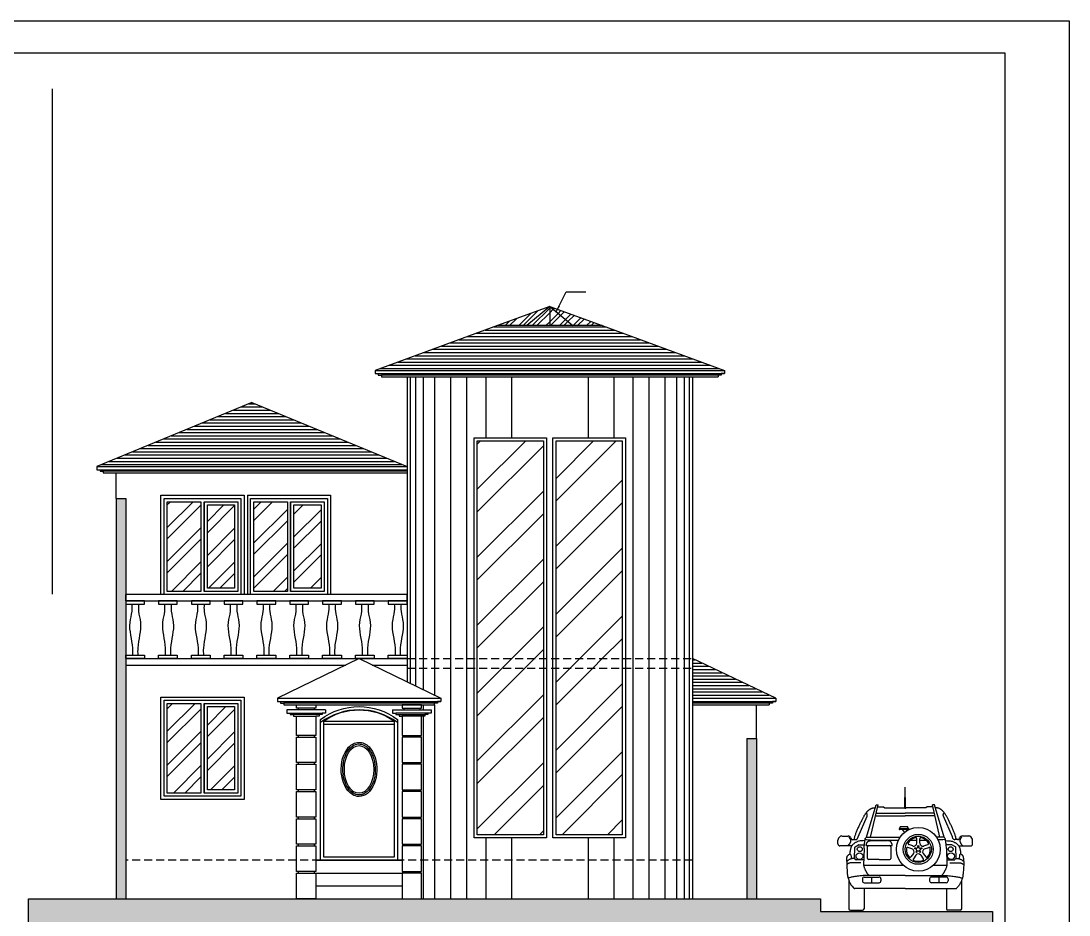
# Model space of a CAD drawing. Header units: inches. Extents: x -370 to 18, y -197 to 199.
# Drawn here: x -80.86 to -48.13, y -33.48 to -5.56 of the extents above; entities that cross this region are included whole.
import ezdxf

# ---------------------------------------------------------------- set-up
doc = ezdxf.new("R2010")
doc.units = ezdxf.units.IN
doc.header["$MEASUREMENT"] = 0
doc.linetypes.add('DASHED', pattern=[0.75, 0.5, -0.25])
doc.layers.add('artefactos', color=1, linetype='Continuous')
doc.layers.add('MUEBLES', color=7, linetype='Continuous')
doc.styles.get("Standard").update_dxf_attribs({"font": 'arial.ttf'})
doc.dimstyles.get("Standard").update_dxf_attribs({"dimtxt": 0.18, "dimasz": 0.18, "dimexe": 0.18, "dimexo": 0.0625, "dimgap": 0.09, "dimtad": 0, "dimtih": 1, "dimtoh": 1, "dimdec": 4, "dimzin": 0, "dimdsep": 46, "dimtxsty": 'Standard', "dimcen": 0.09, "dimadec": 0, "dimazin": 0, "dimtfac": 1, "dimtdec": 4, "dimtofl": 0, "dimtmove": 0, "dimatfit": 3, "dimfxl": 1, "dimtolj": 1, "dimtzin": 0, "dimarcsym": 0})
pattern_1 = [(45, (-64.4799, 304.3852), (-0.21213203, 0.21213203), []), (45, (-64.33848, 304.3852), (-0.21213203, 0.21213203), [])]
pattern_2 = [(0, (-64.4799, 304.3852), (0, 0.1), [])]
pattern_3 = [(45, (-64.4799, 304.3852), (-0.5303301, 0.5303301), []), (45, (-64.12635, 304.3852), (-0.5303301, 0.5303301), [])]
pattern_4 = [(45, (-64.4799, 304.3852), (-1.06066, 1.06066), []), (45, (-63.7728, 304.3852), (-1.06066, 1.06066), [])]
pattern_5 = [(45, (-64.7608, 139.702), (-0.53033, 0.53033), []), (45, (-64.40725, 139.702), (-0.53033, 0.53033), [])]

# ---------------------------------------------------------------- blocks, each defined once
blk = doc.blocks.new('a3')
at = {"color": 1}
for p, q in [((170.126, 151.703), (170.13, 152.02)), ((170.135, 151.703), (170.13, 152.02)), ((169.523, 151.235), (169.675, 151.744)), ((169.589, 151.237), (169.705, 151.744)), ((169.675, 151.744), (169.705, 151.744)), ((169.697, 151.713), (169.789, 151.713)), ((169.789, 151.713), (169.809, 151.694)), ((170.472, 151.713), (170.451, 151.694)), ((170.563, 151.713), (170.472, 151.713)), ((170.671, 151.237), (170.556, 151.744)), ((170.586, 151.744), (170.556, 151.744)), ((170.738, 151.235), (170.586, 151.744)), ((169.393, 151.24), (169.534, 151.564)), ((169.665, 151.569), (170.13, 151.569)), ((169.675, 151.614), (170.13, 151.614)), ((169.809, 151.694), (170.13, 151.693)), ((170.117, 151.693), (170.119, 151.698)), ((170.119, 151.698), (170.126, 151.703)), ((170.451, 151.694), (170.13, 151.693)), ((170.585, 151.614), (170.13, 151.614)), ((170.596, 151.569), (170.13, 151.569)), ((170.141, 151.698), (170.135, 151.703)), ((170.144, 151.693), (170.141, 151.698)), ((170.868, 151.24), (170.727, 151.564)), ((170.052, 151.373), (170.052, 151.396)), ((170.058, 151.402), (170.163, 151.402)), ((170.169, 151.373), (170.169, 151.396)), ((169.088, 151.219), (169.103, 151.237)), ((169.14, 151.255), (169.239, 151.255)), ((169.263, 151.249), (169.266, 151.246)), ((169.385, 151.218), (169.393, 151.24)), ((169.507, 151.214), (169.51, 151.221)), ((169.532, 151.237), (170.05, 151.237)), ((170.034, 151.367), (170.034, 151.361)), ((170.039, 151.373), (170.182, 151.373)), ((170.182, 151.355), (170.039, 151.355)), ((170.081, 151.355), (170.118, 151.311)), ((170.14, 151.355), (170.154, 151.337)), ((170.188, 151.367), (170.188, 151.361)), ((170.729, 151.237), (170.618, 151.237)), ((170.754, 151.214), (170.751, 151.221)), ((170.875, 151.218), (170.868, 151.24)), ((170.998, 151.249), (170.994, 151.246)), ((171.121, 151.255), (171.022, 151.255)), ((171.172, 151.219), (171.158, 151.237)), ((169.079, 151.131), (169.079, 151.19)), ((169.296, 151.101), (169.108, 151.101)), ((169.309, 151.198), (169.358, 151.198)), ((169.338, 150.905), (169.341, 151.077)), ((169.347, 151.087), (169.401, 151.118)), ((169.407, 151.119), (169.492, 151.118)), ((169.487, 151.058), (169.481, 150.799)), ((169.487, 151.058), (169.488, 151.08)), ((169.488, 151.08), (169.49, 151.1)), ((169.49, 151.1), (169.492, 151.118)), ((169.492, 151.118), (169.494, 151.133)), ((169.494, 151.133), (169.495, 151.147)), ((169.495, 151.147), (169.497, 151.16)), ((169.497, 151.16), (169.499, 151.171)), ((169.499, 151.171), (169.5, 151.181)), ((169.5, 151.181), (169.502, 151.191)), ((169.502, 151.191), (169.503, 151.199)), ((169.503, 151.199), (169.505, 151.207)), ((169.505, 151.207), (169.507, 151.214)), ((169.521, 151.111), (169.522, 151.115)), ((169.521, 151.106), (169.521, 151.111)), ((169.521, 151.106), (169.927, 151.106)), ((169.522, 151.118), (169.523, 151.121)), ((169.522, 151.115), (169.522, 151.118)), ((169.523, 151.124), (169.524, 151.127)), ((169.523, 151.121), (169.523, 151.124)), ((169.524, 151.129), (169.525, 151.131)), ((169.524, 151.127), (169.524, 151.129)), ((169.525, 151.131), (169.526, 151.134)), ((169.526, 151.134), (169.527, 151.137)), ((169.527, 151.137), (169.528, 151.139)), ((169.528, 151.139), (169.529, 151.142)), ((169.529, 151.142), (169.53, 151.144)), ((169.53, 151.144), (169.531, 151.146)), ((169.531, 151.146), (169.532, 151.149)), ((169.532, 151.149), (169.533, 151.151)), ((169.533, 151.151), (169.535, 151.153)), ((169.535, 151.153), (169.536, 151.155)), ((169.536, 151.155), (169.537, 151.156)), ((169.537, 151.156), (169.538, 151.158)), ((169.538, 151.158), (169.539, 151.159)), ((169.539, 151.159), (169.541, 151.161)), ((169.541, 151.161), (169.542, 151.162)), ((169.541, 150.904), (169.541, 151.088)), ((169.542, 151.162), (169.543, 151.163)), ((169.543, 151.163), (169.544, 151.165)), ((169.544, 151.165), (169.545, 151.166)), ((169.545, 151.166), (169.547, 151.167)), ((169.547, 151.167), (169.548, 151.169)), ((169.548, 151.169), (169.55, 151.17)), ((169.55, 151.17), (169.551, 151.171)), ((169.551, 151.171), (169.553, 151.173)), ((169.553, 151.173), (169.554, 151.174)), ((169.554, 151.174), (169.556, 151.175)), ((169.556, 151.175), (169.558, 151.176)), ((169.558, 151.176), (169.561, 151.178)), ((169.561, 151.178), (169.564, 151.179)), ((169.564, 151.179), (169.569, 151.18)), ((169.569, 151.18), (169.574, 151.181)), ((169.574, 151.181), (169.581, 151.182)), ((169.581, 151.182), (169.594, 151.184)), ((169.594, 151.184), (169.854, 151.184)), ((169.867, 151.182), (169.854, 151.184)), ((169.874, 151.181), (169.867, 151.182)), ((169.88, 151.18), (169.874, 151.181)), ((169.884, 151.179), (169.88, 151.18)), ((169.888, 151.178), (169.884, 151.179)), ((169.89, 151.176), (169.888, 151.178)), ((169.892, 151.175), (169.89, 151.176)), ((169.894, 151.174), (169.892, 151.175)), ((169.896, 151.173), (169.894, 151.174)), ((169.897, 151.171), (169.896, 151.173)), ((169.899, 151.17), (169.897, 151.171)), ((169.9, 151.169), (169.899, 151.17)), ((169.901, 151.167), (169.9, 151.169)), ((169.903, 151.166), (169.901, 151.167)), ((169.904, 151.165), (169.903, 151.166)), ((169.905, 151.163), (169.904, 151.165)), ((169.907, 151.162), (169.905, 151.163)), ((169.908, 151.161), (169.907, 151.162)), ((169.909, 151.159), (169.908, 151.161)), ((169.908, 150.904), (169.908, 151.088)), ((169.91, 151.158), (169.909, 151.159)), ((169.911, 151.156), (169.91, 151.158)), ((169.912, 151.155), (169.911, 151.156)), ((169.914, 151.153), (169.912, 151.155)), ((169.915, 151.151), (169.914, 151.153)), ((169.916, 151.149), (169.915, 151.151)), ((169.917, 151.146), (169.916, 151.149)), ((169.918, 151.144), (169.917, 151.146)), ((169.919, 151.142), (169.918, 151.144)), ((169.92, 151.139), (169.919, 151.142)), ((169.921, 151.137), (169.92, 151.139)), ((169.922, 151.134), (169.921, 151.137)), ((169.923, 151.131), (169.922, 151.134)), ((169.924, 151.129), (169.923, 151.131)), ((169.924, 151.127), (169.924, 151.129)), ((169.925, 151.124), (169.924, 151.127)), ((169.926, 151.121), (169.925, 151.124)), ((169.926, 151.118), (169.926, 151.121)), ((169.927, 151.115), (169.926, 151.118)), ((169.927, 151.111), (169.927, 151.115)), ((169.927, 151.106), (169.927, 151.111)), ((170.235, 151.055), (170.171, 151.076)), ((170.25, 151.099), (170.185, 151.12)), ((170.311, 151.143), (170.311, 151.211)), ((170.358, 151.143), (170.358, 151.211)), ((170.419, 151.099), (170.483, 151.12)), ((170.433, 151.055), (170.498, 151.076)), ((170.756, 151.207), (170.754, 151.214)), ((170.757, 151.199), (170.756, 151.207)), ((170.759, 151.191), (170.757, 151.199)), ((170.76, 151.181), (170.759, 151.191)), ((170.762, 151.171), (170.76, 151.181)), ((170.763, 151.16), (170.762, 151.171)), ((170.765, 151.147), (170.763, 151.16)), ((170.767, 151.133), (170.765, 151.147)), ((170.769, 151.118), (170.767, 151.133)), ((170.853, 151.119), (170.769, 151.118)), ((170.771, 151.1), (170.769, 151.118)), ((170.772, 151.08), (170.771, 151.1)), ((170.774, 151.058), (170.772, 151.08)), ((170.774, 151.058), (170.78, 150.799)), ((170.913, 151.087), (170.859, 151.118)), ((170.951, 151.198), (170.903, 151.198)), ((170.923, 150.905), (170.919, 151.077)), ((170.965, 151.101), (171.153, 151.101)), ((171.182, 151.131), (171.182, 151.19)), ((169.271, 150.893), (169.263, 150.89)), ((169.265, 150.973), (169.283, 150.963)), ((169.279, 150.896), (169.271, 150.893)), ((169.287, 150.899), (169.279, 150.896)), ((169.283, 150.963), (169.289, 150.899)), ((169.295, 150.901), (169.287, 150.899)), ((169.304, 150.903), (169.295, 150.901)), ((169.312, 150.904), (169.304, 150.903)), ((169.321, 150.905), (169.312, 150.904)), ((169.332, 150.906), (169.321, 150.905)), ((169.354, 150.887), (169.342, 150.902)), ((170.259, 150.983), (170.219, 150.928)), ((170.296, 150.955), (170.257, 150.9)), ((170.372, 150.955), (170.412, 150.9)), ((170.41, 150.983), (170.45, 150.928)), ((170.907, 150.887), (170.919, 150.902)), ((170.928, 150.906), (170.94, 150.905)), ((170.94, 150.905), (170.948, 150.904)), ((170.948, 150.904), (170.957, 150.903)), ((170.957, 150.903), (170.965, 150.901)), ((170.965, 150.901), (170.974, 150.899)), ((170.978, 150.963), (170.971, 150.899)), ((170.974, 150.899), (170.982, 150.896)), ((170.995, 150.973), (170.978, 150.963)), ((170.982, 150.896), (170.99, 150.893)), ((170.99, 150.893), (170.997, 150.89)), ((169.222, 150.861), (169.216, 150.855)), ((169.216, 150.858), (169.218, 150.803)), ((169.218, 150.803), (169.22, 150.757)), ((169.22, 150.757), (169.222, 150.72)), ((169.228, 150.867), (169.222, 150.861)), ((169.235, 150.872), (169.228, 150.867)), ((169.242, 150.877), (169.235, 150.872)), ((169.249, 150.882), (169.242, 150.877)), ((169.256, 150.886), (169.249, 150.882)), ((169.263, 150.89), (169.256, 150.886)), ((169.436, 150.838), (169.288, 150.838)), ((169.479, 150.883), (169.363, 150.883)), ((169.481, 150.799), (170.1, 150.799)), ((169.482, 150.792), (169.485, 150.778)), ((169.485, 150.778), (169.488, 150.769)), ((169.488, 150.769), (169.491, 150.76)), ((169.491, 150.76), (169.494, 150.752)), ((169.494, 150.752), (169.497, 150.744)), ((169.497, 150.744), (169.501, 150.736)), ((169.501, 150.736), (169.504, 150.729)), ((169.504, 150.729), (169.507, 150.723)), ((169.724, 150.887), (169.558, 150.887)), ((169.724, 150.887), (169.89, 150.887)), ((170.569, 150.799), (170.78, 150.799)), ((170.757, 150.729), (170.754, 150.723)), ((170.76, 150.736), (170.757, 150.729)), ((170.763, 150.744), (170.76, 150.736)), ((170.767, 150.752), (170.763, 150.744)), ((170.77, 150.76), (170.767, 150.752)), ((170.773, 150.769), (170.77, 150.76)), ((170.775, 150.778), (170.773, 150.769)), ((170.779, 150.792), (170.775, 150.778)), ((170.781, 150.883), (170.898, 150.883)), ((170.824, 150.838), (170.972, 150.838)), ((170.997, 150.89), (171.005, 150.886)), ((171.005, 150.886), (171.012, 150.882)), ((171.012, 150.882), (171.019, 150.877)), ((171.019, 150.877), (171.026, 150.872)), ((171.026, 150.872), (171.032, 150.867)), ((171.032, 150.867), (171.038, 150.861)), ((171.038, 150.861), (171.044, 150.855)), ((171.041, 150.757), (171.039, 150.72)), ((171.043, 150.803), (171.041, 150.757)), ((171.044, 150.858), (171.043, 150.803)), ((169.222, 150.72), (169.224, 150.69)), ((169.224, 150.69), (169.226, 150.666)), ((169.226, 150.666), (169.228, 150.647)), ((169.228, 150.647), (169.231, 150.632)), ((169.231, 150.632), (169.233, 150.62)), ((169.233, 150.62), (169.236, 150.608)), ((169.236, 150.608), (169.238, 150.598)), ((169.238, 150.598), (169.241, 150.589)), ((169.241, 150.589), (169.244, 150.58)), ((169.244, 150.58), (169.247, 150.571)), ((169.247, 150.571), (169.25, 150.563)), ((169.461, 150.585), (169.461, 150.554)), ((169.49, 150.614), (169.721, 150.614)), ((170.13, 150.639), (169.498, 150.639)), ((169.507, 150.723), (169.51, 150.717)), ((169.51, 150.717), (169.513, 150.711)), ((169.513, 150.711), (169.515, 150.706)), ((169.515, 150.706), (169.518, 150.701)), ((169.518, 150.701), (169.521, 150.696)), ((169.521, 150.696), (169.524, 150.691)), ((169.524, 150.691), (169.527, 150.686)), ((169.527, 150.686), (169.53, 150.681)), ((169.53, 150.681), (169.533, 150.676)), ((169.533, 150.676), (169.536, 150.671)), ((169.536, 150.671), (169.54, 150.666)), ((169.54, 150.666), (169.544, 150.66)), ((169.544, 150.66), (169.549, 150.653)), ((169.549, 150.653), (169.555, 150.647)), ((169.555, 150.647), (169.561, 150.639)), ((169.605, 150.614), (169.605, 150.524)), ((169.75, 150.585), (169.75, 150.554)), ((170.13, 150.639), (170.763, 150.639)), ((170.51, 150.585), (170.51, 150.554)), ((170.771, 150.614), (170.54, 150.614)), ((170.655, 150.614), (170.655, 150.524)), ((170.706, 150.647), (170.7, 150.639)), ((170.711, 150.653), (170.706, 150.647)), ((170.716, 150.66), (170.711, 150.653)), ((170.721, 150.666), (170.716, 150.66)), ((170.724, 150.671), (170.721, 150.666)), ((170.728, 150.676), (170.724, 150.671)), ((170.731, 150.681), (170.728, 150.676)), ((170.734, 150.686), (170.731, 150.681)), ((170.737, 150.691), (170.734, 150.686)), ((170.74, 150.696), (170.737, 150.691)), ((170.742, 150.701), (170.74, 150.696)), ((170.745, 150.706), (170.742, 150.701)), ((170.748, 150.711), (170.745, 150.706)), ((170.751, 150.717), (170.748, 150.711)), ((170.754, 150.723), (170.751, 150.717)), ((170.8, 150.585), (170.8, 150.554)), ((171.014, 150.571), (171.011, 150.563)), ((171.017, 150.58), (171.014, 150.571)), ((171.02, 150.589), (171.017, 150.58)), ((171.022, 150.598), (171.02, 150.589)), ((171.025, 150.608), (171.022, 150.598)), ((171.027, 150.62), (171.025, 150.608)), ((171.03, 150.632), (171.027, 150.62)), ((171.032, 150.647), (171.03, 150.632)), ((171.035, 150.666), (171.032, 150.647)), ((171.037, 150.69), (171.035, 150.666)), ((171.039, 150.72), (171.037, 150.69)), ((169.25, 150.563), (169.25, 150.118)), ((169.25, 150.563), (169.253, 150.554)), ((169.253, 150.554), (169.257, 150.546)), ((169.257, 150.546), (169.261, 150.536)), ((169.261, 150.536), (169.265, 150.527)), ((169.265, 150.527), (169.27, 150.516)), ((169.27, 150.516), (169.276, 150.506)), ((169.276, 150.506), (169.283, 150.494)), ((169.283, 150.494), (169.291, 150.482)), ((169.291, 150.482), (169.301, 150.47)), ((169.301, 150.47), (169.323, 150.444)), ((170.13, 150.435), (169.341, 150.435)), ((169.487, 150.435), (169.487, 150.118)), ((169.49, 150.524), (169.721, 150.524)), ((170.13, 150.435), (170.92, 150.435)), ((170.771, 150.524), (170.54, 150.524)), ((170.773, 150.435), (170.773, 150.118)), ((170.96, 150.47), (170.937, 150.444)), ((170.969, 150.482), (170.96, 150.47)), ((170.977, 150.494), (170.969, 150.482)), ((170.984, 150.506), (170.977, 150.494)), ((170.99, 150.516), (170.984, 150.506)), ((170.996, 150.527), (170.99, 150.516)), ((171, 150.536), (170.996, 150.527)), ((171.004, 150.546), (171, 150.536)), ((171.008, 150.554), (171.004, 150.546)), ((171.011, 150.563), (171.008, 150.554)), ((171.011, 150.563), (171.011, 150.118)), ((169.273, 150.095), (169.464, 150.095)), ((170.988, 150.095), (170.797, 150.095))]:
    blk.add_line(p, q, dxfattribs=at)
for points in [[(169.336, 151.198), (169.338, 151.212), (169.34, 151.226), (169.342, 151.238), (169.345, 151.25), (169.349, 151.262), (169.352, 151.274), (169.357, 151.285), (169.361, 151.297), (169.366, 151.309), (169.371, 151.321), (169.376, 151.334), (169.381, 151.347), (169.387, 151.36), (169.392, 151.373), (169.398, 151.386), (169.404, 151.399), (169.41, 151.412), (169.416, 151.425), (169.421, 151.437), (169.427, 151.449), (169.433, 151.461), (169.439, 151.473), (169.445, 151.484), (169.45, 151.496), (169.456, 151.507), (169.461, 151.517), (169.467, 151.528), (169.472, 151.538), (169.477, 151.547), (169.482, 151.556), (169.487, 151.565), (169.491, 151.573), (169.496, 151.58), (169.5, 151.587), (169.504, 151.593), (169.508, 151.599), (169.511, 151.604), (169.515, 151.609), (169.518, 151.614), (169.522, 151.618), (169.525, 151.622), (169.528, 151.626), (169.531, 151.63), (169.534, 151.633), (169.537, 151.636), (169.539, 151.64), (169.542, 151.643), (169.545, 151.646), (169.548, 151.649), (169.551, 151.651), (169.554, 151.654), (169.557, 151.657), (169.56, 151.659), (169.564, 151.662), (169.567, 151.665), (169.57, 151.667), (169.574, 151.67), (169.577, 151.672), (169.581, 151.674), (169.584, 151.677), (169.588, 151.679), (169.591, 151.681), (169.594, 151.683), (169.598, 151.685), (169.601, 151.686), (169.604, 151.687), (169.607, 151.689), (169.61, 151.69), (169.614, 151.691), (169.617, 151.691), (169.621, 151.692), (169.626, 151.693), (169.631, 151.693), (169.636, 151.694), (169.641, 151.694), (169.646, 151.695), (169.651, 151.695), (169.655, 151.695), (169.658, 151.696), (169.66, 151.696)], [(169.534, 151.564), (169.534, 151.568), (169.535, 151.571), (169.535, 151.575), (169.536, 151.577), (169.536, 151.58), (169.536, 151.582), (169.536, 151.584), (169.536, 151.587), (169.536, 151.589), (169.535, 151.591), (169.535, 151.593), (169.535, 151.595), (169.535, 151.597), (169.534, 151.598), (169.534, 151.6), (169.533, 151.602), (169.533, 151.604), (169.532, 151.605), (169.531, 151.607), (169.53, 151.609), (169.529, 151.611), (169.527, 151.613), (169.525, 151.616), (169.522, 151.618)], [(170.924, 151.198), (170.923, 151.212), (170.921, 151.226), (170.918, 151.238), (170.915, 151.25), (170.912, 151.262), (170.908, 151.274), (170.904, 151.285), (170.9, 151.297), (170.895, 151.309), (170.89, 151.321), (170.885, 151.334), (170.879, 151.347), (170.874, 151.36), (170.868, 151.373), (170.862, 151.386), (170.857, 151.399), (170.851, 151.412), (170.845, 151.425), (170.839, 151.437), (170.833, 151.449), (170.827, 151.461), (170.822, 151.473), (170.816, 151.484), (170.81, 151.496), (170.805, 151.507), (170.799, 151.517), (170.794, 151.528), (170.789, 151.538), (170.783, 151.547), (170.778, 151.556), (170.774, 151.565), (170.769, 151.573), (170.765, 151.58), (170.761, 151.587), (170.757, 151.593), (170.753, 151.599), (170.749, 151.604), (170.746, 151.609), (170.742, 151.614), (170.739, 151.618), (170.736, 151.622), (170.733, 151.626), (170.73, 151.63), (170.727, 151.633), (170.724, 151.636), (170.721, 151.64), (170.718, 151.643), (170.715, 151.646), (170.712, 151.649), (170.709, 151.651), (170.706, 151.654), (170.703, 151.657), (170.7, 151.659), (170.697, 151.662), (170.694, 151.665), (170.69, 151.667), (170.687, 151.67), (170.683, 151.672), (170.68, 151.674), (170.676, 151.677), (170.673, 151.679), (170.67, 151.681), (170.666, 151.683), (170.663, 151.685), (170.66, 151.686), (170.657, 151.687), (170.654, 151.689), (170.65, 151.69), (170.647, 151.691), (170.643, 151.691), (170.639, 151.692), (170.635, 151.693), (170.63, 151.693), (170.625, 151.694), (170.619, 151.694), (170.614, 151.695), (170.61, 151.695), (170.606, 151.695), (170.602, 151.696), (170.6, 151.696)], [(170.727, 151.564), (170.726, 151.568), (170.726, 151.571), (170.725, 151.575), (170.725, 151.577), (170.725, 151.58), (170.725, 151.582), (170.725, 151.584), (170.725, 151.587), (170.725, 151.589), (170.725, 151.591), (170.725, 151.593), (170.726, 151.595), (170.726, 151.597), (170.726, 151.598), (170.727, 151.6), (170.727, 151.602), (170.728, 151.604), (170.729, 151.605), (170.729, 151.607), (170.731, 151.609), (170.732, 151.611), (170.734, 151.613), (170.736, 151.616), (170.739, 151.618)], [(169.248, 151.235), (169.253, 151.232), (169.257, 151.229), (169.26, 151.225), (169.263, 151.222), (169.265, 151.219), (169.267, 151.216), (169.269, 151.213), (169.27, 151.21), (169.271, 151.207), (169.272, 151.204), (169.273, 151.201), (169.274, 151.197), (169.275, 151.194), (169.275, 151.191), (169.276, 151.188), (169.276, 151.185), (169.276, 151.183), (169.276, 151.18), (169.276, 151.178), (169.276, 151.175), (169.276, 151.173), (169.276, 151.171), (169.275, 151.169), (169.275, 151.166), (169.274, 151.164), (169.274, 151.162), (169.273, 151.16), (169.272, 151.158), (169.271, 151.156), (169.27, 151.154), (169.269, 151.152), (169.269, 151.149), (169.267, 151.147), (169.266, 151.145), (169.265, 151.143), (169.264, 151.14), (169.263, 151.138), (169.261, 151.135), (169.259, 151.133), (169.258, 151.13), (169.256, 151.127), (169.254, 151.125), (169.251, 151.122), (169.248, 151.118), (169.245, 151.115), (169.241, 151.111), (169.237, 151.106), (169.232, 151.101)], [(171.012, 151.235), (171.008, 151.232), (171.004, 151.229), (171.001, 151.225), (170.998, 151.222), (170.996, 151.219), (170.994, 151.216), (170.992, 151.213), (170.991, 151.21), (170.989, 151.207), (170.988, 151.204), (170.987, 151.201), (170.986, 151.197), (170.986, 151.194), (170.985, 151.191), (170.985, 151.188), (170.985, 151.185), (170.984, 151.183), (170.984, 151.18), (170.984, 151.178), (170.984, 151.175), (170.985, 151.173), (170.985, 151.171), (170.985, 151.169), (170.986, 151.166), (170.986, 151.164), (170.987, 151.162), (170.988, 151.16), (170.988, 151.158), (170.989, 151.156), (170.99, 151.154), (170.991, 151.152), (170.992, 151.149), (170.993, 151.147), (170.994, 151.145), (170.995, 151.143), (170.997, 151.14), (170.998, 151.138), (170.999, 151.135), (171.001, 151.133), (171.003, 151.13), (171.005, 151.127), (171.007, 151.125), (171.009, 151.122), (171.012, 151.118), (171.015, 151.115), (171.019, 151.111), (171.024, 151.106), (171.029, 151.101)], [(169.501, 151.183), (169.472, 151.182), (169.448, 151.181), (169.428, 151.179), (169.412, 151.176), (169.398, 151.173), (169.387, 151.169), (169.377, 151.165), (169.368, 151.161), (169.36, 151.156), (169.352, 151.152), (169.344, 151.147), (169.337, 151.142), (169.331, 151.137), (169.325, 151.132), (169.319, 151.127), (169.313, 151.122), (169.308, 151.117), (169.304, 151.112), (169.299, 151.107), (169.296, 151.101), (169.292, 151.095), (169.288, 151.088), (169.285, 151.081), (169.282, 151.073), (169.279, 151.064), (169.276, 151.055), (169.273, 151.044), (169.27, 151.032), (169.268, 151.02), (169.267, 151.005), (169.266, 150.99), (169.265, 150.973)], [(169.506, 151.209), (169.509, 151.204), (169.519, 151.2), (169.544, 151.196), (169.59, 151.194), (169.665, 151.192), (169.775, 151.191), (169.928, 151.19), (170.024, 151.19)], [(170.213, 151.19), (170.311, 151.19)], [(170.358, 151.19), (170.455, 151.189)], [(170.755, 151.209), (170.752, 151.204), (170.741, 151.2), (170.716, 151.196), (170.67, 151.194), (170.643, 151.193)], [(170.76, 151.183), (170.789, 151.182), (170.812, 151.181), (170.832, 151.179), (170.849, 151.176), (170.863, 151.173), (170.874, 151.169), (170.884, 151.165), (170.893, 151.161), (170.901, 151.156), (170.909, 151.152), (170.916, 151.147), (170.923, 151.142), (170.93, 151.137), (170.936, 151.132), (170.942, 151.127), (170.947, 151.122), (170.952, 151.117), (170.957, 151.112), (170.961, 151.107), (170.965, 151.101), (170.969, 151.095), (170.972, 151.088), (170.976, 151.081), (170.979, 151.073), (170.982, 151.064), (170.985, 151.055), (170.988, 151.044), (170.99, 151.032), (170.992, 151.02), (170.994, 151.005), (170.995, 150.99), (170.995, 150.973)], [(169.216, 150.858), (169.216, 150.868), (169.216, 150.877), (169.216, 150.885), (169.216, 150.891), (169.217, 150.897), (169.217, 150.902), (169.218, 150.907), (169.218, 150.911), (169.219, 150.915), (169.219, 150.919), (169.22, 150.922), (169.221, 150.925), (169.221, 150.928), (169.222, 150.93), (169.223, 150.933), (169.224, 150.935), (169.225, 150.937), (169.225, 150.939), (169.227, 150.941), (169.228, 150.943), (169.229, 150.944), (169.23, 150.946), (169.232, 150.948), (169.234, 150.95), (169.236, 150.952), (169.238, 150.954), (169.24, 150.957), (169.244, 150.959), (169.248, 150.962), (169.252, 150.965), (169.258, 150.969), (169.265, 150.973)], [(171.044, 150.858), (171.045, 150.868), (171.045, 150.877), (171.045, 150.885), (171.044, 150.891), (171.044, 150.897), (171.044, 150.902), (171.043, 150.907), (171.042, 150.911), (171.042, 150.915), (171.041, 150.919), (171.041, 150.922), (171.04, 150.925), (171.039, 150.928), (171.039, 150.93), (171.038, 150.933), (171.037, 150.935), (171.036, 150.937), (171.035, 150.939), (171.034, 150.941), (171.033, 150.943), (171.031, 150.944), (171.03, 150.946), (171.029, 150.948), (171.027, 150.95), (171.025, 150.952), (171.023, 150.954), (171.02, 150.957), (171.017, 150.959), (171.013, 150.962), (171.008, 150.965), (171.002, 150.969), (170.995, 150.973)], [(169.288, 150.838), (169.278, 150.836), (169.269, 150.834), (169.262, 150.832), (169.256, 150.83), (169.251, 150.829), (169.247, 150.827), (169.244, 150.826), (169.241, 150.824), (169.238, 150.823), (169.236, 150.821), (169.233, 150.819), (169.23, 150.817), (169.227, 150.815), (169.224, 150.813), (169.221, 150.811), (169.218, 150.808)], [(170.972, 150.838), (170.983, 150.836), (170.992, 150.834), (170.999, 150.832), (171.005, 150.83), (171.009, 150.829), (171.013, 150.827), (171.017, 150.826), (171.02, 150.824), (171.022, 150.823), (171.025, 150.821), (171.028, 150.819), (171.03, 150.817), (171.033, 150.815), (171.036, 150.813), (171.039, 150.811), (171.043, 150.808)], [(169.498, 150.639), (169.472, 150.637), (169.448, 150.635), (169.425, 150.632), (169.403, 150.63), (169.382, 150.628), (169.363, 150.625), (169.345, 150.622), (169.328, 150.619), (169.312, 150.616), (169.298, 150.613), (169.285, 150.61), (169.273, 150.607), (169.262, 150.604), (169.253, 150.602), (169.245, 150.6), (169.238, 150.598)], [(170.763, 150.639), (170.789, 150.637), (170.813, 150.635), (170.836, 150.632), (170.858, 150.63), (170.878, 150.628), (170.898, 150.625), (170.916, 150.622), (170.933, 150.619), (170.948, 150.616), (170.963, 150.613), (170.976, 150.61), (170.988, 150.607), (170.998, 150.604), (171.008, 150.602), (171.015, 150.6), (171.022, 150.598)]]:
    blk.add_lwpolyline(points, dxfattribs=at)
for centre, radius in [((170.334, 151.047), 0.342), ((170.334, 151.047), 0.234), ((170.334, 151.047), 0.204), ((169.42, 151.049), 0.0384), ((170.287, 151.062), 0.00896), ((170.334, 151.047), 0.0292), ((170.334, 151.097), 0.00896), ((170.381, 151.062), 0.00896), ((170.84, 151.049), 0.0384), ((169.416, 150.94), 0.0537), ((170.305, 151.007), 0.00896), ((170.363, 151.007), 0.00896), ((170.845, 150.94), 0.0537)]:
    blk.add_circle(centre, radius, dxfattribs=at)
for centre, radius, start, end in [((170.129, 151.704), 0.0164, 221.549, 273.5181), ((170.131, 151.712), 0.0184, 229.5379, 267.4427), ((170.129, 151.712), 0.0184, 272.5573, 310.4621), ((170.131, 151.704), 0.0164, 266.4819, 318.451), ((170.058, 151.396), 0.00584, 90, 180), ((170.163, 151.396), 0.00584, 0, 90), ((169.14, 151.209), 0.0467, 90, 141.9453), ((169.239, 151.209), 0.0467, 58.6307, 90), ((169.251, 151.222), 0.0292, 5.2828, 58.6307), ((169.309, 151.227), 0.0292, 185.2828, 270), ((169.532, 151.214), 0.0234, 90, 160.2861), ((170.039, 151.367), 0.00584, 90, 180), ((170.039, 151.361), 0.00584, 180, 270), ((170.334, 151.047), 0.187, 103.968, 148.032), ((170.182, 151.367), 0.00584, 0, 90), ((170.182, 151.361), 0.00584, 270, 0), ((170.293, 151.211), 0.0175, 0, 103.968), ((170.375, 151.211), 0.0175, 76.032, 180), ((170.334, 151.047), 0.187, 31.968, 76.032), ((170.729, 151.214), 0.0234, 19.7139, 90), ((170.951, 151.227), 0.0292, 270, 354.7172), ((171.01, 151.222), 0.0292, 121.3693, 174.7172), ((171.022, 151.209), 0.0467, 90, 121.3693), ((171.121, 151.209), 0.0467, 38.0547, 90), ((169.125, 151.19), 0.0467, 141.9453, 180), ((169.108, 151.131), 0.0292, 180, 270), ((169.353, 151.076), 0.0117, 120.171, 178.846), ((169.358, 151.227), 0.0292, 270, 341.7216), ((169.407, 151.108), 0.0117, 88.8205, 120.171), ((169.558, 151.088), 0.0175, 90, 180), ((169.89, 151.088), 0.0175, 0, 90), ((170.334, 151.047), 0.187, 175.968, 220.032), ((170.165, 151.059), 0.0175, 72, 175.968), ((170.191, 151.137), 0.0175, 148.032, 252), ((170.264, 151.143), 0.0467, 252, 0), ((170.404, 151.143), 0.0467, 180, 288), ((170.334, 151.047), 0.187, 319.968, 4.032), ((170.478, 151.137), 0.0175, 288, 31.968), ((170.503, 151.059), 0.0175, 4.032, 108), ((170.854, 151.108), 0.0117, 59.829, 91.1795), ((170.903, 151.227), 0.0292, 198.2784, 270), ((170.908, 151.076), 0.0117, 1.154, 59.829), ((171.153, 151.131), 0.0292, 270, 0), ((171.135, 151.19), 0.0467, 0, 38.0547), ((169.333, 150.894), 0.0117, 39.0141, 94.0734), ((169.558, 150.904), 0.0175, 180, 270), ((169.89, 150.904), 0.0175, 270, 0), ((170.205, 150.938), 0.0175, 220.032, 324), ((170.221, 151.01), 0.0467, 324, 72), ((170.271, 150.89), 0.0175, 144, 247.968), ((170.334, 150.928), 0.0467, 36, 144), ((170.448, 151.01), 0.0467, 108, 216), ((170.398, 150.89), 0.0175, 292.032, 36), ((170.464, 150.938), 0.0175, 216, 319.968), ((170.928, 150.894), 0.0117, 85.9266, 140.9859), ((169.363, 150.894), 0.0117, 219.0141, 270), ((169.504, 150.798), 0.0234, 178.7801, 194.1058), ((170.334, 151.047), 0.187, 247.968, 292.032), ((170.756, 150.798), 0.0234, 345.8942, 1.2199), ((170.898, 150.894), 0.0117, 270, 320.9859), ((169.49, 150.585), 0.0292, 90, 180), ((169.721, 150.585), 0.0292, 0, 90), ((170.54, 150.585), 0.0292, 90, 180), ((170.771, 150.585), 0.0292, 0, 90), ((169.341, 150.459), 0.0234, 220.4668, 270), ((169.49, 150.554), 0.0292, 180, 270), ((169.721, 150.554), 0.0292, 270, 0), ((170.54, 150.554), 0.0292, 180, 270), ((170.771, 150.554), 0.0292, 270, 0), ((170.92, 150.459), 0.0234, 270, 319.5332), ((169.273, 150.118), 0.0234, 180, 270), ((169.464, 150.118), 0.0234, 270, 0), ((170.797, 150.118), 0.0234, 180, 270), ((170.988, 150.118), 0.0234, 270, 0)]:
    blk.add_arc(centre, radius, start, end, dxfattribs=at)

msp = doc.modelspace()

# ---------------------------------------------------------------- hatches: boundary and pattern name
h = msp.add_hatch()
h.set_pattern_fill('ANSI32', color=8, scale=0.8)
h.set_pattern_definition(pattern_1)
h.paths.add_polyline_path([(-65.9851, -15.0748), (-65.06578, -15.0748), (-64.34814, -14.4748)])
h = msp.add_hatch()
h.set_pattern_fill('ANSI32', color=8, scale=0.8)
h.set_pattern_definition(pattern_1)
h.paths.add_polyline_path([(-64.34814, -14.4748), (-65.06578, -15.0748), (-64.34814, -15.0748)])
h = msp.add_hatch()
h.set_pattern_fill('ANSI32', color=8, scale=0.8)
h.set_pattern_definition(pattern_1)
h.paths.add_polyline_path([(-64.34814, -14.4748), (-63.6305, -15.0748), (-62.71119, -15.0748)])
h = msp.add_hatch()
h.set_pattern_fill('ANSI32', color=8, scale=0.8)
h.set_pattern_definition(pattern_1)
h.paths.add_polyline_path([(-64.34814, -14.4748), (-64.34814, -15.0748), (-63.6305, -15.0748)])
h = msp.add_hatch()
h.set_pattern_fill('LINE', color=1, scale=0.8)
h.set_pattern_definition(pattern_2)
h.paths.add_polyline_path([(-58.89162, -16.4748), (-62.71119, -15.0748), (-65.9851, -15.0748), (-69.80466, -16.4748)])
h = msp.add_hatch()
h.set_pattern_fill('LINE', color=8, scale=0.8)
h.set_pattern_definition(pattern_2)
h.paths.add_polyline_path([(-68.80466, -19.4748), (-73.64814, -17.4748), (-78.49162, -19.4748)])
h = msp.add_hatch()
h.set_pattern_fill('ANSI32', color=8, scale=4)
h.set_pattern_definition(pattern_4)
h.paths.add_polyline_path([(-66.61199, -25.4748), (-64.54814, -25.4748), (-64.54814, -18.6748), (-66.61199, -18.6748)])
h = msp.add_hatch()
h.set_pattern_fill('ANSI32', color=8, scale=4)
h.set_pattern_definition(pattern_4)
h.paths.add_polyline_path([(-64.14814, -25.4748), (-62.0843, -25.4748), (-62.0843, -18.6748), (-64.14814, -18.6748)])
h = msp.add_hatch(color=256)
h.dxf.hatch_style = 1
h.paths.add_polyline_path([(-77.59382, -23.4748), (-77.59162, -20.4748), (-77.89162, -20.4748), (-77.89162, -32.9748), (-77.59162, -32.9748), (-77.59162, -23.6748), (-77.59382, -23.6748)])
h = msp.add_hatch()
h.set_pattern_fill('ANSI32', color=8, scale=2)
h.set_pattern_definition(pattern_3)
h.paths.add_polyline_path([(-75.24162, -20.5748), (-76.29162, -20.5748), (-76.29162, -23.3748), (-75.24162, -23.3748)])
h = msp.add_hatch()
h.set_pattern_fill('ANSI32', color=8, scale=2)
h.set_pattern_definition(pattern_3)
h.paths.add_polyline_path([(-73.59162, -23.3748), (-72.54162, -23.3748), (-72.54162, -20.5748), (-73.59162, -20.5748)])
h = msp.add_hatch()
h.set_pattern_fill('ANSI32', color=8, scale=2)
h.set_pattern_definition(pattern_3)
h.paths.add_polyline_path([(-74.19162, -20.6748), (-75.04162, -20.6748), (-75.04162, -23.2748), (-74.19162, -23.2748)])
h = msp.add_hatch()
h.set_pattern_fill('ANSI32', color=8, scale=2)
h.set_pattern_definition(pattern_3)
h.paths.add_polyline_path([(-72.34162, -23.2748), (-71.49162, -23.2748), (-71.49162, -20.6748), (-72.34162, -20.6748)])
h = msp.add_hatch()
h.set_pattern_fill('ANSI32', color=8, scale=4)
h.set_pattern_definition(pattern_4)
h.paths.add_polyline_path([(-64.54814, -25.4748), (-66.61199, -25.4748), (-66.61199, -25.7748), (-64.54814, -25.7748)])
h = msp.add_hatch()
h.set_pattern_fill('ANSI32', color=8, scale=4)
h.set_pattern_definition(pattern_4)
h.paths.add_polyline_path([(-62.0843, -25.4748), (-64.14814, -25.4748), (-64.14814, -25.7748), (-62.0843, -25.7748)])
h = msp.add_hatch()
h.set_pattern_fill('LINE', color=8, scale=0.8)
h.set_pattern_definition(pattern_2)
h.paths.add_polyline_path([(-59.89162, -25.4748), (-59.89162, -26.7148), (-57.29162, -26.7148)])
h = msp.add_hatch()
h.set_pattern_fill('ANSI32', color=8, scale=4)
h.set_pattern_definition(pattern_4)
h.paths.add_polyline_path([(-64.54814, -25.7748), (-66.61199, -25.7748), (-66.61199, -30.9748), (-64.54814, -30.9748)])
h = msp.add_hatch()
h.set_pattern_fill('ANSI32', color=8, scale=4)
h.set_pattern_definition(pattern_4)
h.paths.add_polyline_path([(-64.14814, -30.9748), (-62.0843, -30.9748), (-62.0843, -25.7748), (-64.14814, -25.7748)])
h = msp.add_hatch()
h.set_pattern_fill('ANSI32', color=8, scale=2)
h.set_pattern_definition(pattern_5)
h.paths.add_polyline_path([(-75.24162, -26.8748), (-76.29162, -26.8748), (-76.29162, -29.6748), (-75.24162, -29.6748)])
h = msp.add_hatch()
h.set_pattern_fill('ANSI32', color=8, scale=2)
h.set_pattern_definition(pattern_5)
h.paths.add_polyline_path([(-75.04162, -29.5748), (-74.19162, -29.5748), (-74.19162, -26.9748), (-75.04162, -26.9748)])
h = msp.add_hatch(color=256)
h.dxf.hatch_style = 1
h.paths.add_polyline_path([(-57.89162, -27.9748), (-58.19162, -27.9748), (-58.19162, -32.9748), (-57.89162, -32.9748)])
h = msp.add_hatch(color=256)
h.dxf.hatch_style = 1
h.paths.add_polyline_path([(-80.62713, -32.9748), (-80.62713, -34.34693), (-50.51898, -34.34693), (-50.51898, -33.3748), (-55.89162, -33.3748), (-55.89162, -32.9748)])

# ---------------------------------------------------------------- linework, layer by layer
at = {"color": 8}
for p, q in [((-79.87942, -23.45883), (-79.87942, -7.67548)), ((-68.70466, -16.6748), (-68.70466, -26.25284)), ((-68.54466, -16.6748), (-68.54466, -26.33065)), ((-68.30466, -16.6748), (-68.30466, -26.44735)), ((-67.94466, -16.6748), (-67.94466, -26.62241)), ((-67.44466, -16.6748), (-67.44466, -32.9748)), ((-66.94466, -16.6748), (-66.94466, -32.9748)), ((-66.34466, -16.6748), (-66.34466, -18.5748)), ((-65.54466, -16.6748), (-65.54466, -18.5748)), ((-63.15162, -16.6748), (-63.15162, -18.5748)), ((-62.35162, -16.6748), (-62.35162, -18.5748)), ((-61.75162, -16.6748), (-61.75162, -32.9748)), ((-61.25162, -16.6748), (-61.25162, -32.9748)), ((-60.75162, -16.6748), (-60.75162, -32.9748)), ((-60.39162, -16.6748), (-60.39162, -32.9748)), ((-60.15162, -16.6748), (-60.15162, -32.9748)), ((-59.99162, -16.6748), (-59.99162, -32.9748)), ((-68.30466, -26.9148), (-68.30466, -27.0748)), ((-67.94466, -26.9148), (-67.94466, -32.9748)), ((-68.30466, -27.2748), (-68.30466, -32.9748)), ((-66.34466, -31.0748), (-66.34466, -32.9748)), ((-65.54466, -31.0748), (-65.54466, -32.9748)), ((-63.15162, -31.0748), (-63.15162, -32.9748)), ((-62.35162, -31.0748), (-62.35162, -32.9748))]:
    msp.add_line(p, q, dxfattribs=at)
at = {"color": 4}
for p, q in [((-64.34814, -14.4748), (-65.9851, -15.0748)), ((-64.34814, -14.4748), (-62.71119, -15.0748)), ((-65.9851, -15.0748), (-69.80466, -16.4748)), ((-62.71119, -15.0748), (-65.9851, -15.0748)), ((-62.71119, -15.0748), (-58.89162, -16.4748)), ((-69.80466, -16.4748), (-58.89162, -16.4748)), ((-68.80466, -16.6748), (-68.80466, -26.20421)), ((-59.89162, -16.6748), (-59.89162, -32.9748)), ((-77.59162, -25.4748), (-68.80466, -25.4748)), ((-77.59162, -25.6748), (-70.71595, -25.6748)), ((-72.55466, -27.0748), (-72.55466, -27.1748)), ((-72.55466, -27.0748), (-72.55466, -27.1748)), ((-71.35466, -27.0748), (-72.55466, -27.0748)), ((-72.20466, -27.0248), (-72.20466, -27.0748)), ((-71.70466, -27.0248), (-71.70466, -27.0748)), ((-71.35466, -27.0748), (-71.35466, -27.1748)), ((-71.35466, -27.0748), (-71.35466, -27.1748)), ((-69.25466, -27.0748), (-69.25466, -27.1748)), ((-69.25466, -27.0748), (-69.25466, -27.1748)), ((-69.25466, -27.0748), (-68.05466, -27.0748)), ((-68.90466, -27.0248), (-68.90466, -27.0748)), ((-68.40466, -27.0248), (-68.40466, -27.0748)), ((-68.05466, -27.0748), (-68.05466, -27.1748)), ((-68.05466, -27.0748), (-68.05466, -27.1748)), ((-72.55466, -27.1748), (-72.45466, -27.1748)), ((-72.45466, -27.1748), (-72.45466, -27.2248)), ((-72.45466, -27.1748), (-71.45466, -27.1748)), ((-72.45466, -27.2248), (-72.35466, -27.2248)), ((-72.35466, -27.2248), (-72.35466, -27.2748)), ((-71.55466, -27.2248), (-72.35466, -27.2248)), ((-72.35466, -27.2748), (-71.65466, -27.2748)), ((-71.55466, -27.2748), (-71.65466, -27.2748)), ((-71.45466, -27.2248), (-71.55466, -27.2248)), ((-71.55466, -27.2248), (-71.55466, -27.2748)), ((-71.45466, -27.1748), (-71.45466, -27.2248)), ((-71.35466, -27.1748), (-71.45466, -27.1748)), ((-69.25466, -27.1748), (-69.15466, -27.1748)), ((-69.15466, -27.1748), (-69.15466, -27.2248)), ((-68.15466, -27.1748), (-69.15466, -27.1748)), ((-69.15466, -27.2248), (-69.05466, -27.2248)), ((-69.05466, -27.2248), (-69.05466, -27.2748)), ((-69.05466, -27.2248), (-68.25466, -27.2248)), ((-69.05466, -27.2748), (-68.95466, -27.2748)), ((-68.25466, -27.2748), (-68.95466, -27.2748)), ((-68.15466, -27.2248), (-68.25466, -27.2248)), ((-68.25466, -27.2248), (-68.25466, -27.2748)), ((-68.15466, -27.1748), (-68.15466, -27.2248)), ((-68.05466, -27.1748), (-68.15466, -27.1748)), ((-72.20466, -27.8748), (-72.20466, -27.9248)), ((-71.70466, -27.8748), (-71.70466, -27.9248)), ((-68.90466, -27.8748), (-68.90466, -27.9248)), ((-68.40466, -27.8748), (-68.40466, -27.9248)), ((-72.20466, -28.7248), (-72.20466, -28.7748)), ((-71.70466, -28.7248), (-71.70466, -28.7748)), ((-68.90466, -28.7248), (-68.90466, -28.7748)), ((-68.40466, -28.7248), (-68.40466, -28.7748)), ((-72.20466, -29.5748), (-72.20466, -29.6248)), ((-71.70466, -29.5748), (-71.70466, -29.6248)), ((-68.90466, -29.5748), (-68.90466, -29.6248)), ((-68.40466, -29.5748), (-68.40466, -29.6248)), ((-72.20466, -30.4248), (-72.20466, -30.4748)), ((-71.70466, -30.4248), (-71.70466, -30.4748)), ((-68.90466, -30.4248), (-68.90466, -30.4748)), ((-68.40466, -30.4248), (-68.40466, -30.4748)), ((-72.20466, -31.2748), (-72.20466, -31.3248)), ((-71.70466, -31.2748), (-71.70466, -31.3248)), ((-68.90466, -31.2748), (-68.90466, -31.3248)), ((-68.40466, -31.2748), (-68.40466, -31.3248)), ((-72.20466, -32.1248), (-72.20466, -32.1748)), ((-71.70466, -32.1248), (-71.70466, -32.1748)), ((-68.90466, -32.1248), (-68.90466, -32.1748)), ((-68.40466, -32.1248), (-68.40466, -32.1748))]:
    msp.add_line(p, q, dxfattribs=at)
at = {"color": 6}
for p, q in [((-64.34814, -14.4748), (-65.06578, -15.0748)), ((-64.34814, -14.4748), (-64.34814, -15.0748)), ((-64.34814, -14.4748), (-63.6305, -15.0748)), ((-59.09162, -16.6248), (-59.09162, -16.6748)), ((-72.85466, -26.7148), (-67.75466, -26.7148)), ((-72.85466, -26.7148), (-72.85466, -26.8148)), ((-72.85466, -26.7148), (-72.85466, -26.8148)), ((-72.85466, -26.8148), (-72.75466, -26.8148)), ((-72.75466, -26.8148), (-72.75466, -26.8648)), ((-72.75466, -26.8148), (-67.75466, -26.8148)), ((-67.75466, -26.8148), (-67.85466, -26.8148)), ((-67.85466, -26.8148), (-67.85466, -26.8648)), ((-67.75466, -26.7148), (-67.75466, -26.8148)), ((-67.75466, -26.7148), (-67.75466, -26.8148)), ((-72.75466, -26.8648), (-72.65466, -26.8648)), ((-72.65466, -26.8648), (-72.65466, -26.9148)), ((-67.85466, -26.8648), (-72.65466, -26.8648)), ((-72.65466, -26.9148), (-67.95466, -26.9148)), ((-67.85466, -26.8648), (-67.95466, -26.8648)), ((-67.95466, -26.8648), (-67.95466, -26.9148))]:
    msp.add_line(p, q, dxfattribs=at)
at = {"color": 3}
for p, q in [((-69.80466, -16.4748), (-69.80466, -16.5748)), ((-69.80466, -16.4748), (-69.80466, -16.5748)), ((-69.80466, -16.5748), (-58.89162, -16.5748)), ((-69.80466, -16.5748), (-69.70466, -16.5748)), ((-69.70466, -16.5748), (-69.70466, -16.6248)), ((-69.70466, -16.6248), (-69.60466, -16.6248)), ((-58.99162, -16.6248), (-69.60466, -16.6248)), ((-69.60466, -16.6248), (-69.60466, -16.6748)), ((-69.60466, -16.6748), (-59.09162, -16.6748)), ((-58.99162, -16.6248), (-59.09162, -16.6248)), ((-58.89162, -16.5748), (-58.99162, -16.5748)), ((-58.99162, -16.5748), (-58.99162, -16.6248)), ((-58.89162, -16.4748), (-58.89162, -16.5748)), ((-58.89162, -16.4748), (-58.89162, -16.5748)), ((-73.64814, -17.4748), (-78.49162, -19.4748)), ((-73.64814, -17.4748), (-68.80466, -19.4748)), ((-78.49162, -19.4748), (-68.80466, -19.4748)), ((-77.89162, -20.4748), (-77.89162, -19.6748)), ((-73.89162, -20.3748), (-73.89162, -23.4748)), ((-73.79162, -20.3748), (-73.79162, -23.4748)), ((-71.65466, -31.7748), (-68.95466, -31.7748)), ((-71.65466, -32.1748), (-68.95466, -32.1748)), ((-71.65466, -32.5748), (-68.95466, -32.5748))]:
    msp.add_line(p, q, dxfattribs=at)
at = {"color": 2}
for p, q in [((-78.49162, -19.4748), (-78.49162, -19.5748)), ((-78.49162, -19.4748), (-78.49162, -19.5748)), ((-78.49162, -19.5748), (-68.80466, -19.5748)), ((-78.49162, -19.5748), (-78.39162, -19.5748)), ((-78.39162, -19.5748), (-78.39162, -19.6248)), ((-68.80466, -19.6248), (-78.39162, -19.6248)), ((-78.39162, -19.6248), (-78.29162, -19.6248)), ((-78.29162, -19.6248), (-78.29162, -19.6748)), ((-78.29162, -19.6748), (-68.80466, -19.6748)), ((-75.24162, -20.5748), (-75.24162, -23.3748)), ((-72.54162, -20.5748), (-72.54162, -23.3748)), ((-72.44162, -20.5748), (-72.44162, -23.3748)), ((-57.29162, -26.7148), (-59.89162, -25.4748)), ((-59.89162, -26.7148), (-57.29162, -26.7148)), ((-75.24162, -26.8748), (-75.24162, -29.6748)), ((-75.14162, -26.8748), (-75.14162, -29.6748)), ((-57.89162, -27.9748), (-57.89162, -26.9148))]:
    msp.add_line(p, q, dxfattribs=at)
for p, q in [((-77.89162, -20.4748), (-77.89162, -32.9748)), ((-77.89162, -20.4748), (-77.59162, -20.4748)), ((-77.59162, -20.4748), (-77.59162, -32.9748)), ((-75.14162, -20.5748), (-75.14162, -23.3748)), ((-69.89337, -25.6748), (-68.80466, -25.6748)), ((-58.19162, -27.9748), (-58.19162, -32.9748)), ((-58.19162, -27.9748), (-57.89162, -27.9748)), ((-57.89162, -27.9748), (-57.89162, -32.9748)), ((-80.62713, -32.9748), (-55.89162, -32.9748))]:
    msp.add_line(p, q)
at = {"color": 5}
for q in [(-72.85466, -26.7148), (-67.75466, -26.7148)]:
    msp.add_line((-70.30466, -25.4748), q, dxfattribs=at)
at = {"color": 8, "linetype": 'DASHED', "ltscale": 0.5}
for p, q in [((-68.80466, -25.4748), (-59.89162, -25.4748)), ((-68.80466, -25.7748), (-59.89162, -25.7748)), ((-59.89162, -31.7748), (-77.59162, -31.7748))]:
    msp.add_line(p, q, dxfattribs=at)
at = {"color": 1}
for p, q in [((-59.89162, -26.8148), (-57.29162, -26.8148)), ((-57.29162, -26.8148), (-57.39162, -26.8148)), ((-57.39162, -26.8148), (-57.39162, -26.8648)), ((-57.29162, -26.7148), (-57.29162, -26.8148)), ((-57.29162, -26.7148), (-57.29162, -26.8148)), ((-57.39162, -26.8648), (-59.89162, -26.8648)), ((-59.89162, -26.9148), (-57.49162, -26.9148)), ((-57.39162, -26.8648), (-57.49162, -26.8648)), ((-57.49162, -26.8648), (-57.49162, -26.9148)), ((-71.40466, -27.42561), (-69.20466, -27.42561)), ((-71.40466, -27.52561), (-69.20466, -27.52561))]:
    msp.add_line(p, q, dxfattribs=at)
at = {"color": 4}
for points in [[(-66.71199, -18.5748), (-64.44814, -18.5748), (-64.44814, -31.0748), (-66.71199, -31.0748)], [(-64.24814, -18.5748), (-61.9843, -18.5748), (-61.9843, -31.0748), (-64.24814, -31.0748)], [(-66.61199, -18.6748), (-64.54814, -18.6748), (-64.54814, -30.9748), (-66.61199, -30.9748)], [(-64.14814, -18.6748), (-62.0843, -18.6748), (-62.0843, -30.9748), (-64.14814, -30.9748)], [(-77.00512, -25.4748), (-77.59162, -25.4748), (-77.59162, -25.37043), (-77.00512, -25.37043)], [(-75.98006, -25.4748), (-76.56656, -25.4748), (-76.56656, -25.37043), (-75.98006, -25.37043)], [(-74.955, -25.4748), (-75.54151, -25.4748), (-75.54151, -25.37043), (-74.955, -25.37043)], [(-73.92995, -25.4748), (-74.51645, -25.4748), (-74.51645, -25.37043), (-73.92995, -25.37043)], [(-72.90599, -25.4748), (-73.49249, -25.4748), (-73.49249, -25.37043), (-72.90599, -25.37043)], [(-71.87983, -25.4748), (-72.46634, -25.4748), (-72.46634, -25.37043), (-71.87983, -25.37043)], [(-70.85478, -25.4748), (-71.44128, -25.4748), (-71.44128, -25.37043), (-70.85478, -25.37043)], [(-69.82972, -25.4748), (-70.41622, -25.4748), (-70.41622, -25.37043), (-69.82972, -25.37043)], [(-68.80466, -25.4748), (-69.39117, -25.4748), (-69.39117, -25.37043), (-68.80466, -25.37043)], [(-76.49162, -26.6748), (-73.89162, -26.6748), (-73.89162, -29.8748), (-76.49162, -29.8748)], [(-76.39162, -26.7748), (-73.99162, -26.7748), (-73.99162, -29.7748), (-76.39162, -29.7748)]]:
    msp.add_lwpolyline(points, close=True, dxfattribs=at)
at = {"color": 3}
for points in [[(-76.49162, -23.4748), (-76.49162, -20.3748), (-73.89162, -20.3748)], [(-73.79162, -20.3748), (-71.19162, -20.3748), (-71.19162, -23.4748)]]:
    msp.add_lwpolyline(points, dxfattribs=at)
for points in [[(-76.39162, -20.4748), (-73.99162, -20.4748), (-73.99162, -23.4748), (-76.39162, -23.4748)], [(-73.69162, -20.4748), (-71.29162, -20.4748), (-71.29162, -23.4748), (-73.69162, -23.4748)]]:
    msp.add_lwpolyline(points, close=True, dxfattribs=at)
at = {"color": 2}
for points in [[(-75.24162, -23.3748), (-76.29162, -23.3748), (-76.29162, -20.5748), (-75.24162, -20.5748)], [(-72.54162, -23.3748), (-73.59162, -23.3748), (-73.59162, -20.5748), (-72.54162, -20.5748)], [(-75.24162, -29.6748), (-76.29162, -29.6748), (-76.29162, -26.8748), (-75.24162, -26.8748)], [(-75.14162, -26.8748), (-74.09162, -26.8748), (-74.09162, -29.6748), (-75.14162, -29.6748)]]:
    msp.add_lwpolyline(points, dxfattribs=at)
for points in [[(-75.14162, -20.5748), (-74.09162, -20.5748), (-74.09162, -23.3748), (-75.14162, -23.3748)], [(-50.51898, -33.3748), (-50.51898, -34.34693), (-80.62713, -34.34693), (-80.62713, -32.9748)], [(-57.89162, -32.9748), (-55.89162, -32.9748), (-55.89162, -33.3748), (-50.51898, -33.3748)]]:
    msp.add_lwpolyline(points)
for points in [[(-75.14162, -20.5748), (-74.09162, -20.5748), (-74.09162, -23.3748), (-75.14162, -23.3748)], [(-72.44162, -20.5748), (-71.39162, -20.5748), (-71.39162, -23.3748), (-72.44162, -23.3748)], [(-75.04162, -20.6748), (-74.19162, -20.6748), (-74.19162, -23.2748), (-75.04162, -23.2748)], [(-72.34162, -20.6748), (-71.49162, -20.6748), (-71.49162, -23.2748), (-72.34162, -23.2748)], [(-75.14162, -26.8748), (-74.09162, -26.8748), (-74.09162, -29.6748), (-75.14162, -29.6748)], [(-75.04162, -26.9748), (-74.19162, -26.9748), (-74.19162, -29.5748), (-75.04162, -29.5748)]]:
    msp.add_lwpolyline(points, close=True, dxfattribs=at)
at = {"color": 1}
msp.add_arc((-70.30466, -29.0748), 2, 53.130102, 126.869898, dxfattribs=at)
msp.add_ellipse((-70.30466, -28.93576), major_axis=(0, -0.74506), ratio=0.61510804, dxfattribs=at)
at = {"color": 4}
for points in [[(-77.40414, -23.77918), (-77.40414, -23.9969), (-77.46668, -24.34428), (-77.38137, -25.14534), (-77.38137, -25.37043)], [(-77.1926, -23.77918), (-77.1926, -23.9969), (-77.13005, -24.34428), (-77.21537, -25.14534), (-77.21537, -25.37043)], [(-76.37908, -23.77918), (-76.37908, -23.9969), (-76.44163, -24.34428), (-76.35631, -25.14534), (-76.35631, -25.37043)], [(-76.16754, -23.77918), (-76.16754, -23.9969), (-76.105, -24.34428), (-76.19031, -25.14534), (-76.19031, -25.37043)], [(-75.35402, -23.77918), (-75.35402, -23.9969), (-75.41657, -24.34428), (-75.33126, -25.14534), (-75.33126, -25.37043)], [(-75.14249, -23.77918), (-75.14249, -23.9969), (-75.07994, -24.34428), (-75.16525, -25.14534), (-75.16525, -25.37043)], [(-74.32897, -23.77918), (-74.32897, -23.9969), (-74.39151, -24.34428), (-74.3062, -25.14534), (-74.3062, -25.37043)], [(-74.11743, -23.77918), (-74.11743, -23.9969), (-74.05488, -24.34428), (-74.1402, -25.14534), (-74.1402, -25.37043)], [(-73.30501, -23.77918), (-73.30501, -23.9969), (-73.36756, -24.34428), (-73.28224, -25.14534), (-73.28224, -25.37043)], [(-73.09347, -23.77918), (-73.09347, -23.9969), (-73.03093, -24.34428), (-73.11624, -25.14534), (-73.11624, -25.37043)], [(-72.27885, -23.77918), (-72.27885, -23.9969), (-72.3414, -24.34428), (-72.25609, -25.14534), (-72.25609, -25.37043)], [(-72.06732, -23.77918), (-72.06732, -23.9969), (-72.00477, -24.34428), (-72.09008, -25.14534), (-72.09008, -25.37043)], [(-71.2538, -23.77918), (-71.2538, -23.9969), (-71.31634, -24.34428), (-71.23103, -25.14534), (-71.23103, -25.37043)], [(-71.04226, -23.77918), (-71.04226, -23.9969), (-70.97971, -24.34428), (-71.06503, -25.14534), (-71.06503, -25.37043)], [(-70.22874, -23.77918), (-70.22874, -23.9969), (-70.29129, -24.34428), (-70.20597, -25.14534), (-70.20597, -25.37043)], [(-70.0172, -23.77918), (-70.0172, -23.9969), (-69.95466, -24.34428), (-70.03997, -25.14534), (-70.03997, -25.37043)], [(-69.20368, -23.77918), (-69.20368, -23.9969), (-69.26623, -24.34428), (-69.18092, -25.14534), (-69.18092, -25.37043)], [(-68.99215, -23.77918), (-68.99215, -23.9969), (-68.9296, -24.34428), (-69.01491, -25.14534), (-69.01491, -25.37043)]]:
    msp.add_spline(points, degree=3, dxfattribs=at)
at = {"color": 1}
for points, knots in [([(-70.30466, -29.78082), (-70.21111, -29.78082), (-70.1204, -29.74551), (-69.86121, -29.54236), (-69.75588, -29.26499), (-69.73842, -28.69165), (-69.82495, -28.40026), (-70.08178, -28.14287), (-70.19584, -28.08766), (-70.43131, -28.09416), (-70.54285, -28.15284), (-70.79988, -28.42657), (-70.88118, -28.73578), (-70.83659, -29.3243), (-70.71277, -29.60267), (-70.44798, -29.75919), (-70.37739, -29.78082), (-70.30466, -29.78082)], [0, 0, 0, 0, 0.45016445, 0.45016445, 1.51793653, 1.51793653, 2.5857086, 2.5857086, 3.1557838, 3.1557838, 3.725859, 3.725859, 4.82977153, 4.82977153, 5.93368407, 5.93368407, 6.28318531, 6.28318531, 6.28318531, 6.28318531]), ([(-70.30466, -29.73082), (-70.21881, -29.73082), (-70.13405, -29.69645), (-69.91947, -29.51601), (-69.82428, -29.29343), (-69.77926, -28.81087), (-69.83041, -28.55522), (-70.02455, -28.24396), (-70.14432, -28.15428), (-70.40287, -28.13003), (-70.53187, -28.19803), (-70.72031, -28.43736), (-70.78333, -28.60822), (-70.83537, -29.05587), (-70.77626, -29.3418), (-70.55824, -29.65205), (-70.43399, -29.73082), (-70.30466, -29.73082)], [0, 0, 0, 0, 0.47736132, 0.47736132, 1.42025313, 1.42025313, 2.36314495, 2.36314495, 3.08395985, 3.08395985, 3.80477476, 3.80477476, 4.52558966, 4.52558966, 5.5641592, 5.5641592, 6.28318531, 6.28318531, 6.28318531, 6.28318531])]:
    msp.add_open_spline(points, degree=3, knots=knots, dxfattribs=at)
at = {"layer": 'MUEBLES', "color": 1}
msp.add_lwpolyline([(-48.131, -5.55979), (-48.131, -47.60979), (-107.531, -47.60979), (-107.531, -5.55979)], close=True, dxfattribs=at)
at = {"layer": 'MUEBLES', "color": 6}
msp.add_lwpolyline([(-50.131, -6.55979), (-50.131, -46.60979), (-105.531, -46.60979), (-105.531, -6.55979)], close=True, dxfattribs=at)
at = {"layer": 'MUEBLES', "color": 5}
msp.add_lwpolyline([(-68.80466, -23.4748), (-77.59382, -23.4748), (-77.59382, -23.6748), (-68.80466, -23.6748)], close=True, dxfattribs=at)
at = {"layer": 'MUEBLES', "color": 4}
for points in [[(-77.00512, -23.6748), (-77.59162, -23.6748), (-77.59162, -23.77918), (-77.00512, -23.77918)], [(-75.98006, -23.6748), (-76.56656, -23.6748), (-76.56656, -23.77918), (-75.98006, -23.77918)], [(-74.955, -23.6748), (-75.54151, -23.6748), (-75.54151, -23.77918), (-74.955, -23.77918)], [(-73.92995, -23.6748), (-74.51645, -23.6748), (-74.51645, -23.77918), (-73.92995, -23.77918)], [(-72.90599, -23.6748), (-73.49249, -23.6748), (-73.49249, -23.77918), (-72.90599, -23.77918)], [(-71.87983, -23.6748), (-72.46634, -23.6748), (-72.46634, -23.77918), (-71.87983, -23.77918)], [(-70.85478, -23.6748), (-71.44128, -23.6748), (-71.44128, -23.77918), (-70.85478, -23.77918)], [(-69.82972, -23.6748), (-70.41622, -23.6748), (-70.41622, -23.77918), (-69.82972, -23.77918)], [(-68.80466, -23.6748), (-69.39117, -23.6748), (-69.39117, -23.77918), (-68.80466, -23.77918)], [(-71.65466, -27.0248), (-72.25466, -27.0248), (-72.25466, -26.9148), (-71.65466, -26.9148)], [(-68.95466, -27.0248), (-68.35466, -27.0248), (-68.35466, -26.9148), (-68.95466, -26.9148)], [(-71.65466, -28.7248), (-72.25466, -28.7248), (-72.25466, -27.9248), (-71.65466, -27.9248)], [(-68.95466, -28.7248), (-68.35466, -28.7248), (-68.35466, -27.9248), (-68.95466, -27.9248)], [(-71.65466, -29.5748), (-72.25466, -29.5748), (-72.25466, -28.7748), (-71.65466, -28.7748)], [(-68.95466, -29.5748), (-68.35466, -29.5748), (-68.35466, -28.7748), (-68.95466, -28.7748)], [(-71.65466, -30.4248), (-72.25466, -30.4248), (-72.25466, -29.6248), (-71.65466, -29.6248)], [(-68.95466, -30.4248), (-68.35466, -30.4248), (-68.35466, -29.6248), (-68.95466, -29.6248)], [(-71.65466, -31.2748), (-72.25466, -31.2748), (-72.25466, -30.4748), (-71.65466, -30.4748)], [(-68.95466, -31.2748), (-68.35466, -31.2748), (-68.35466, -30.4748), (-68.95466, -30.4748)], [(-71.65466, -32.1248), (-72.25466, -32.1248), (-72.25466, -31.3248), (-71.65466, -31.3248)], [(-68.95466, -32.1248), (-68.35466, -32.1248), (-68.35466, -31.3248), (-68.95466, -31.3248)], [(-71.65466, -32.9748), (-72.25466, -32.9748), (-72.25466, -32.1748), (-71.65466, -32.1748)], [(-68.95466, -32.9748), (-68.35466, -32.9748), (-68.35466, -32.1748), (-68.95466, -32.1748)]]:
    msp.add_lwpolyline(points, close=True, dxfattribs=at)
at = {"layer": 'MUEBLES', "color": 1}
msp.add_lwpolyline([(-71.50466, -31.7748), (-71.50466, -27.3748, -0.33333333), (-69.10466, -27.3748), (-69.10466, -31.7748), (-71.50466, -31.7748)], format="xyb", dxfattribs=at)
msp.add_lwpolyline([(-71.40466, -31.6748), (-71.40466, -27.42561, -0.31891515), (-69.20466, -27.42561), (-69.20466, -31.6748)], format="xyb", close=True, dxfattribs=at)
at = {"layer": 'MUEBLES', "color": 4}
for points in [[(-71.65466, -27.2748), (-71.65466, -27.8748), (-72.25466, -27.8748), (-72.25466, -27.2748)], [(-68.95466, -27.2748), (-68.95466, -27.8748), (-68.35466, -27.8748), (-68.35466, -27.2748)]]:
    msp.add_lwpolyline(points, dxfattribs=at)

# ---------------------------------------------------------------- block references
at = {"layer": 'artefactos', "xscale": 2, "yscale": 2, "zscale": 2}
msp.add_blockref('a3', (-393.50688, -333.52568), dxfattribs=at)

# ---------------------------------------------------------------- leaders
msp.add_leader([(-64.13254, -14.6226), (-63.83699, -14.02118), (-63.22463, -14.02118)], dimstyle='Standard', override={"dimgap": 0.09, "dimtad": 0})

doc.saveas('drawing.dxf')
